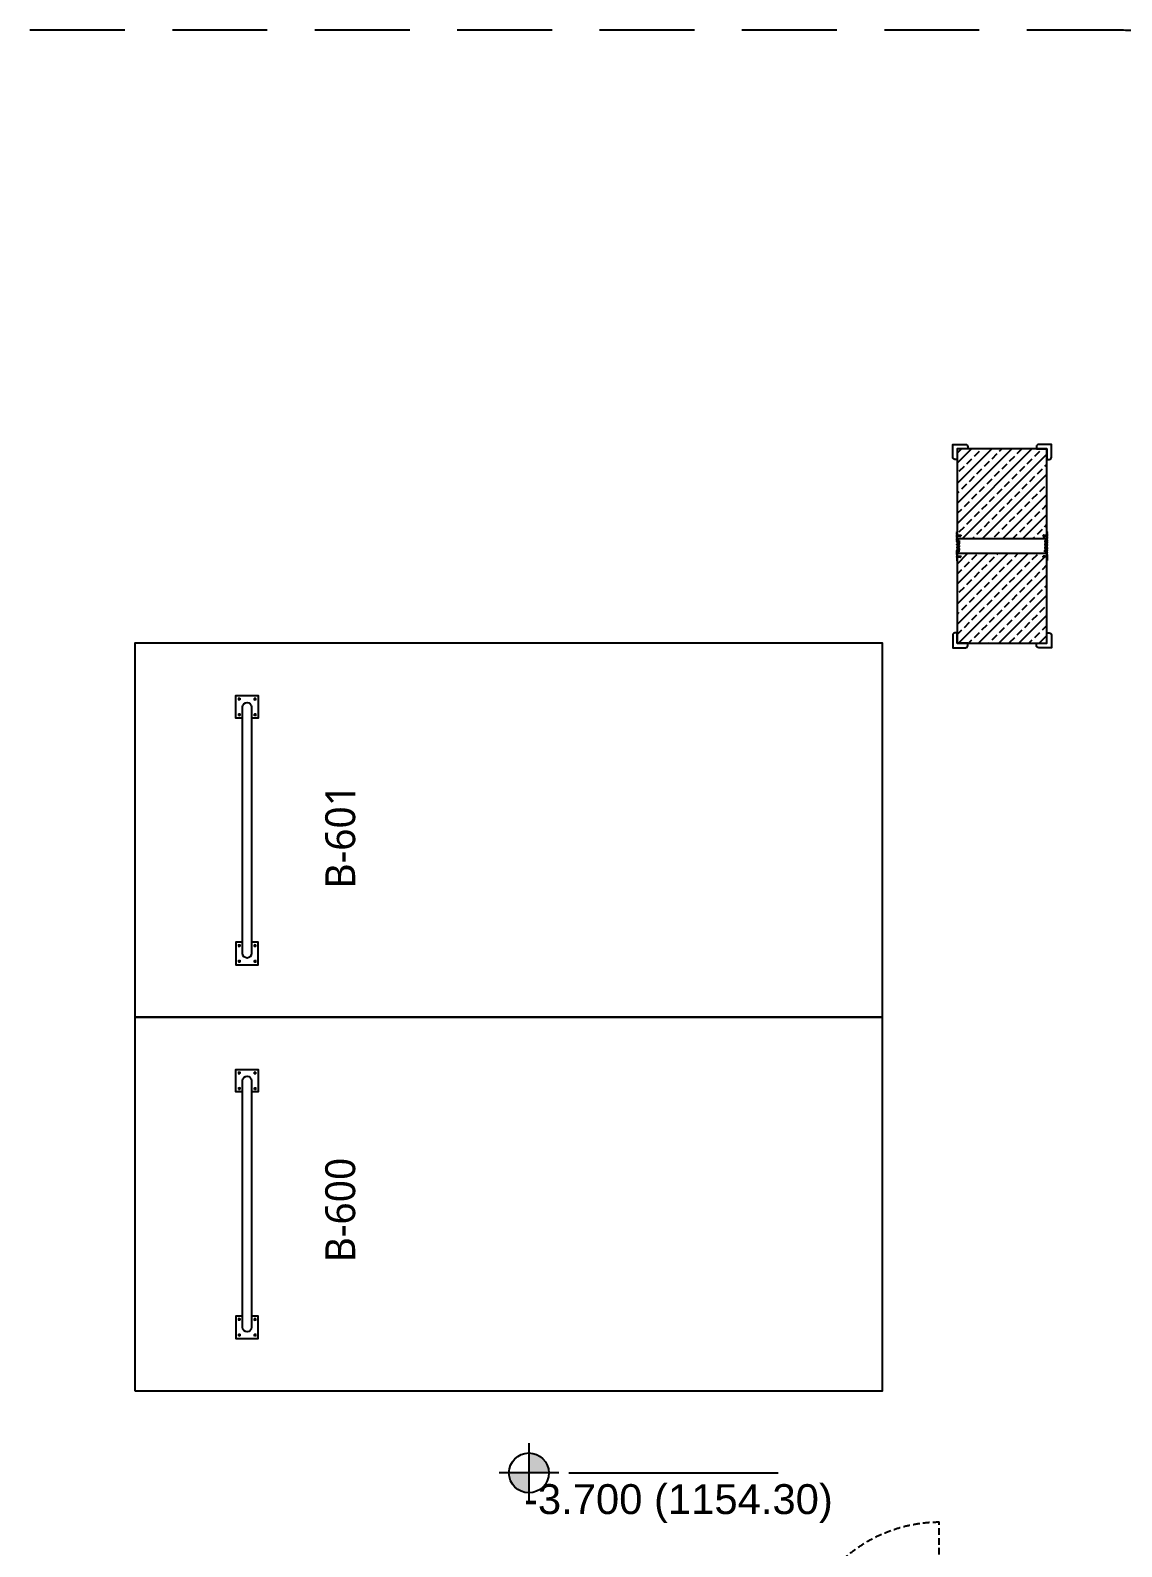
# Model space of a CAD drawing. Header units: millimetres. Extents: x -379292 to 1221486, y 92049 to 447512.
# Drawn here: x 57748 to 65048, y 161577 to 171719 of the extents above; entities that cross this region are included whole.
import ezdxf
from ezdxf.enums import TextEntityAlignment as Align

# ---------------------------------------------------------------- set-up
doc = ezdxf.new("R2010")
doc.units = ezdxf.units.MM
doc.linetypes.add('HIDDEN', pattern=[9.525, 6.35, -3.175])
for name, color, linetype in [('010-05', 1, 'Continuous'), ('05_DILATATION', 131, 'Continuous'), ('05_DOOR', 2, 'Continuous'), ('05_EQUIPMENT', 1, 'Continuous'), ('05_HATCH 1', 101, 'Continuous'), ('05_HATCH CONCRETE', 141, 'Continuous'), ('05_PLAN LEVEL', 2, 'Continuous'), ('05_STEEL HIDDEN', 61, 'HIDDEN'), ('05_SYMBOL', 2, 'Continuous'), ('05_WALL', 3, 'Continuous'), ('202-A-Y-MahalAd', 141, 'Continuous')]:
    doc.layers.add(name, color=color, linetype=linetype)
doc.styles.get("Standard").update_dxf_attribs({"font": 'segoeuil.ttf'})
doc.styles.add('YAZI-3', font='arial.ttf', dxfattribs={"height": 3})
pattern_1 = [(270, (-695728.2336, -3493868.9414), (1.3748153225, -2.38125), [1.5875, -3.175]), (30, (-695728.2336, -3493868.9414), (1.3748153315, 2.3812499948), [1.5875, -3.175]), (330, (-695728.2336, -3493868.9414), (2.749630654, -5.2e-09), [-3.175, 1.5875])]
pattern_2 = [(225, (905000, -3e-07), (67.351921, -67.351921), []), (225, (904932.65, -3e-07), (67.351921, -67.351921), [47.625, -23.8125])]

# ---------------------------------------------------------------- blocks, each defined once
blk = doc.blocks.new('202_Vida')
at = {"color": 0, "linetype": 'ByBlock', "ltscale": 0.2}
for points in [[(1, 0), (-1, 0)], [(0, 1), (0, -1)]]:
    blk.add_lwpolyline(points, dxfattribs=at)
at = {"color": 0, "linetype": 'ByBlock'}
for radius in [0.42, 0.23, 0.155]:
    blk.add_circle((0, 0), radius, dxfattribs=at)
blk = doc.blocks.new('202_Stoper')
at = {"color": 0, "linetype": 'ByBlock'}
for points in [[(-750, -30), (-750, -75), (-900, -75), (-900, 75), (-750, 75), (-750, 30)], [(750, -30), (750, -75), (900, -75), (900, 75), (750, 75), (750, 30)]]:
    blk.add_lwpolyline(points, dxfattribs=at)
blk.add_lwpolyline([(825, -30, 1), (825, 30), (-825, 30, 1), (-825, -30)], format="xyb", close=True, dxfattribs=at)
at = {"color": 0, "linetype": 'ByBlock', "yscale": 10, "zscale": 10, "rotation": 180}
for p, xscale in [((-877, 53), -10), ((-772, 53), 10), ((772, 53), -10), ((877, 53), 10)]:
    blk.add_blockref('202_Vida', p, dxfattribs=dict(at, xscale=xscale))
at = {"color": 0, "linetype": 'ByBlock', "yscale": 10, "zscale": 10}
for p, xscale in [((-877, -52), 10), ((-772, -52), -10), ((772, -52), 10), ((877, -52), -10)]:
    blk.add_blockref('202_Vida', p, dxfattribs=dict(at, xscale=xscale))
blk = doc.blocks.new('202_Mahalblok')
at = {"color": 0, "linetype": 'ByBlock', "flags": 128}
blk.add_lwpolyline([(0, 0), (0, 5000), (2500, 5000), (2500, 0)], close=True, dxfattribs=at)
at = {"color": 252}
blk.add_blockref('202_Stoper', (1250, 750), dxfattribs=at)
at = {"color": 0, "linetype": 'ByBlock', "ltscale": 25}
blk.add_attdef('MAHALNO', text='', height=200, dxfattribs=at).set_placement((1209, 1390), align=Align.BOTTOM_CENTER)
blk = doc.blocks.new('PLAN KOT IKILI')
at = {"layer": '05_PLAN LEVEL'}
h = blk.add_hatch(color=2, dxfattribs=at)
h.paths.add_polyline_path([(0, 2), (0, 0), (2, 0, 0.414214)])
h.paths.add_polyline_path([(0, 0), (-2, 0, 0.414214), (0, -2)])
at = {"layer": '05_PLAN LEVEL', "color": 2}
for p, q in [((0, 3), (0, -3)), ((3, 0), (-3, 0)), ((4, 0), (25, 0))]:
    blk.add_line(p, q, dxfattribs=at)
blk.add_circle((0, 0), 2, dxfattribs=at)
at = {"layer": '05_PLAN LEVEL', "style": 'YAZI-3'}
for tag, p in [('BITMISKOT', (15, 3)), ('KABAKOT', (15, -3))]:
    blk.add_attdef(tag, text='', height=3, dxfattribs=at).set_placement(p, align=Align.MIDDLE)
blk = doc.blocks.new('DİLATASYON PROFİL')
at = {"color": 8}
for p, q in [((-48, 0), (-46, 2)), ((-48, 0), (-20, 0)), ((-46, 2), (-46, 2)), ((-23, 2), (-20, 2)), ((-23, 2), (-22, 0)), ((-19, 2), (-20, 1)), ((-20, 2), (-20, 1)), ((-20, 0), (12, 0)), ((-20, 0), (-20, 0)), ((-20, 0), (-20, 0)), ((-17, 2), (-19, 2)), ((-17, 2), (-18, 0)), ((12, -13), (12, 0)), ((12, -13), (12, 0)), ((20, 2), (21, 0)), ((22, 2), (21, 2)), ((21, 1), (21, 0)), ((21, -1), (21, 0)), ((23, 1), (23, 1)), ((24, -6), (23, 1)), ((24, 1), (24, 1)), ((24, 1), (24, 1)), ((25, 1), (25, 1)), ((25, 1), (25, 1)), ((26, 1), (26, 1)), ((26, 1), (26, 1)), ((27, 1), (27, 1)), ((27, 1), (27, 1)), ((28, 1), (28, 1)), ((28, 1), (28, 1)), ((29, 1), (29, 1)), ((29, 1), (29, 1)), ((30, 1), (30, 1)), ((30, 1), (30, 1)), ((31, 1), (31, 1)), ((31, 1), (31, 1)), ((32, 1), (32, 1)), ((32, 1), (32, 1)), ((33, 1), (33, 1)), ((33, 1), (33, 1)), ((34, 1), (34, 1)), ((34, 1), (34, 1)), ((35, 1), (35, 1)), ((35, 1), (35, 1)), ((36, 2), (36, 2)), ((36, 2), (36, 1)), ((38, 2), (36, 1)), ((36, 1), (36, 2)), ((36, 1), (36, 2)), ((38, 2), (38, 2)), ((38, 2), (38, 2)), ((38, 2), (38, 2)), ((39, 2), (38, 2)), ((39, 2), (38, 2)), ((40, 2), (39, 2)), ((39, 2), (39, 2)), ((40, 2), (41, 2)), ((41, 2), (42, 1)), ((41, 2), (41, 2)), ((43, 2), (42, 1)), ((43, 2), (43, 2)), ((43, 1), (43, 2)), ((43, 1), (43, 2)), ((44, 1), (44, 1)), ((45, 1), (45, 1)), ((45, 1), (45, 1)), ((46, 1), (46, 1)), ((46, 1), (46, 1)), ((47, 1), (47, 1)), ((47, 1), (47, 1)), ((48, 1), (48, 1)), ((48, 1), (48, 1)), ((49, 1), (49, 1)), ((49, 1), (49, 1)), ((50, 1), (50, 1)), ((50, 1), (50, 1)), ((51, 1), (51, 1)), ((51, 1), (51, 1)), ((52, 1), (52, 1)), ((52, 1), (52, 1)), ((53, 1), (53, 1)), ((53, 1), (53, 1)), ((54, 1), (54, 1)), ((54, 1), (54, 1)), ((55, 1), (55, 1)), ((55, 1), (55, 1)), ((56, 1), (56, 1)), ((57, 2), (57, 2)), ((57, 2), (58, 1)), ((57, 1), (57, 2)), ((57, 1), (57, 2)), ((59, 2), (58, 1)), ((59, 2), (59, 2)), ((59, 2), (59, 2)), ((59, 2), (59, 2)), ((60, 2), (59, 2)), ((60, 2), (59, 2)), ((60, 2), (61, 2)), ((61, 2), (62, 2)), ((61, 2), (61, 2)), ((63, 2), (62, 2)), ((63, 2), (64, 1)), ((64, 2), (64, 2)), ((64, 2), (64, 1)), ((64, 1), (64, 2)), ((64, 1), (64, 2)), ((65, 1), (65, 1)), ((66, 1), (66, 1)), ((66, 1), (66, 1)), ((67, 1), (67, 1)), ((67, 1), (67, 1)), ((68, 1), (68, 1)), ((68, 1), (68, 1)), ((69, 1), (69, 1)), ((69, 1), (69, 1)), ((70, 1), (70, 1)), ((70, 1), (70, 1)), ((71, 1), (71, 1)), ((71, 1), (71, 1)), ((72, 1), (72, 1)), ((72, 1), (72, 1)), ((73, 1), (73, 1)), ((73, 1), (73, 1)), ((74, 1), (74, 1)), ((74, 1), (74, 1)), ((75, 1), (75, 1)), ((75, 1), (75, 1)), ((76, -6), (77, 1)), ((76, 1), (76, 1)), ((76, 1), (76, 1)), ((77, 1), (77, 1)), ((77, 1), (77, 1)), ((78, 2), (79, 2)), ((80, 2), (79, 0)), ((79, 1), (79, 0)), ((79, -1), (79, 1)), ((88, -13), (88, 0)), ((120, 0), (88, 0)), ((88, -13), (88, 0)), ((148, 0), (88, 0)), ((117, 2), (119, 2)), ((117, 2), (118, 0)), ((119, 2), (120, 1)), ((123, 2), (120, 2)), ((120, 2), (120, 1)), ((120, 0), (120, 0)), ((120, 0), (120, 0)), ((140, 0), (120, 0)), ((123, 2), (122, 0)), ((146, 2), (146, 2)), ((148, 0), (146, 2)), ((-22, -20), (-23, -21)), ((-22, -20), (-23, -21)), ((-23, -21), (-22, -22)), ((-23, -21), (-22, -22)), ((-23, -22), (-23, -23)), ((-22, -22), (-23, -22)), ((-23, -22), (-23, -23)), ((-22, -22), (-23, -22)), ((-23, -23), (-22, -23)), ((-22, -23), (-23, -23)), ((-23, -23), (-23, -24)), ((-23, -23), (-22, -23)), ((-22, -23), (-23, -23)), ((-23, -23), (-23, -24)), ((-23, -24), (-22, -25)), ((-23, -24), (-22, -25)), ((-22, 0), (-18, 0)), ((-22, -3), (-22, 0)), ((-22, 0), (-18, 0)), ((-22, -3), (-22, 0)), ((-22, -3), (-18, -3)), ((-22, -3), (-18, -3)), ((-21, -6), (-22, -6)), ((-22, -6), (-22, -7)), ((-21, -6), (-22, -6)), ((-22, -6), (-22, -7)), ((-22, -7), (-21, -7)), ((-21, -7), (-22, -7)), ((-22, -7), (-22, -9)), ((-22, -7), (-21, -7)), ((-21, -7), (-22, -7)), ((-22, -7), (-22, -9)), ((-22, -9), (-21, -9)), ((-21, -9), (-22, -9)), ((-22, -9), (-22, -10)), ((-22, -9), (-21, -9)), ((-21, -9), (-22, -9)), ((-22, -9), (-22, -10)), ((-22, -10), (-21, -11)), ((-22, -10), (-21, -11)), ((-21, -11), (-22, -11)), ((-22, -11), (-22, -12)), ((-21, -11), (-22, -11)), ((-22, -11), (-22, -12)), ((-22, -12), (-21, -13)), ((-22, -12), (-21, -13)), ((-21, -13), (-22, -13)), ((-22, -13), (-22, -14)), ((-21, -13), (-22, -13)), ((-22, -13), (-22, -14)), ((-21, -14), (-22, -14)), ((-22, -14), (-21, -14)), ((-21, -14), (-22, -14)), ((-22, -14), (-22, -16)), ((-21, -14), (-22, -14)), ((-22, -14), (-21, -14)), ((-21, -14), (-22, -14)), ((-22, -14), (-22, -16)), ((-22, -16), (-21, -16)), ((-21, -16), (-22, -16)), ((-22, -16), (-22, -17)), ((-22, -16), (-21, -16)), ((-21, -16), (-22, -16)), ((-22, -16), (-22, -17)), ((-22, -17), (-21, -18)), ((-22, -17), (-21, -18)), ((-21, -18), (-22, -18)), ((-22, -18), (-22, -19)), ((-21, -18), (-22, -18)), ((-22, -18), (-22, -19)), ((-22, -19), (-22, -20)), ((-22, -19), (-22, -20)), ((-22, -20), (-22, -20)), ((-22, -20), (-22, -20)), ((-22, -25), (-21, -25)), ((-22, -25), (-21, -25)), ((-21, -3), (-21, -3)), ((-21, -3), (-21, -6)), ((-21, -6), (-21, -3)), ((-21, -25), (-20, -3)), ((-21, -3), (-21, -3)), ((-21, -3), (-21, -6)), ((-21, -6), (-21, -3)), ((-21, -25), (-20, -3)), ((-21, -7), (-21, -7)), ((-21, -7), (-21, -7)), ((-19, -12), (-21, -14)), ((-19, -12), (-21, -14)), ((-19, -13), (-21, -14)), ((-19, -13), (-21, -14)), ((-19, -16), (-21, -18)), ((-19, -16), (-21, -17)), ((-19, -16), (-21, -18)), ((-19, -16), (-21, -17)), ((-19, -19), (-21, -21)), ((-19, -19), (-21, -21)), ((-19, -20), (-21, -21)), ((-19, -20), (-21, -21)), ((-19, -23), (-21, -25)), ((-19, -23), (-21, -25)), ((-19, -23), (-21, -25)), ((-19, -23), (-21, -25)), ((-21, -25), (-21, -25)), ((-20, -27), (-21, -25)), ((-21, -25), (-21, -25)), ((-20, -27), (-21, -25)), ((-19, -25), (-20, -3)), ((-19, -25), (-20, -3)), ((-20, -5), (-20, -6)), ((-20, -5), (-20, -6)), ((-20, -6), (-20, -6)), ((-20, -6), (-20, -6)), ((-19, -9), (-20, -10)), ((-19, -9), (-20, -10)), ((-19, -9), (-20, -10)), ((-19, -9), (-20, -10)), ((-20, -27), (-18, -25)), ((-20, -27), (-18, -25)), ((-18, -3), (-19, -3)), ((-19, -3), (-19, -6)), ((-18, -3), (-19, -3)), ((-19, -3), (-19, -6)), ((-19, -6), (-18, -6)), ((-19, -6), (-18, -6)), ((-19, -7), (-18, -7)), ((-18, -7), (-19, -7)), ((-19, -7), (-18, -7)), ((-18, -7), (-19, -7)), ((-19, -9), (-18, -9)), ((-18, -9), (-19, -9)), ((-19, -9), (-18, -9)), ((-18, -9), (-19, -9)), ((-18, -10), (-19, -11)), ((-18, -10), (-19, -11)), ((-19, -11), (-18, -11)), ((-19, -11), (-18, -11)), ((-18, -12), (-19, -13)), ((-18, -12), (-19, -13)), ((-19, -13), (-18, -13)), ((-19, -13), (-18, -13)), ((-19, -25), (-18, -25)), ((-19, -25), (-18, -25)), ((-18, -3), (-18, 0)), ((-18, -3), (-18, 0)), ((-18, -5), (-18, -3)), ((-18, -5), (-18, -3)), ((-18, -6), (-18, -5)), ((-18, -5), (-18, -5)), ((-18, -6), (-18, -5)), ((-18, -5), (-18, -5)), ((-18, -6), (-18, -7)), ((-18, -6), (-18, -7)), ((-18, -7), (-18, -9)), ((-18, -7), (-18, -9)), ((-18, -9), (-18, -10)), ((-18, -9), (-18, -9)), ((-18, -9), (-18, -10)), ((-18, -9), (-18, -9)), ((-18, -11), (-18, -11)), ((-18, -11), (-18, -12)), ((-18, -11), (-18, -11)), ((-18, -11), (-18, -12)), ((-18, -13), (-18, -14)), ((-18, -13), (-18, -14)), ((-18, -14), (-18, -16)), ((-18, -14), (-18, -14)), ((-18, -14), (-18, -14)), ((-18, -14), (-18, -16)), ((-18, -14), (-18, -14)), ((-18, -14), (-18, -14)), ((-18, -16), (-17, -16)), ((-18, -16), (-18, -16)), ((-18, -16), (-17, -16)), ((-18, -16), (-18, -16)), ((-17, -17), (-18, -18)), ((-17, -17), (-18, -18)), ((-18, -18), (-17, -18)), ((-18, -18), (-17, -18)), ((-17, -19), (-18, -20)), ((-17, -19), (-18, -20)), ((-18, -20), (-17, -20)), ((-18, -20), (-17, -20)), ((-17, -21), (-18, -22)), ((-17, -21), (-18, -22)), ((-18, -22), (-17, -22)), ((-18, -22), (-17, -22)), ((-18, -23), (-17, -23)), ((-17, -23), (-18, -23)), ((-18, -23), (-17, -23)), ((-17, -23), (-18, -23)), ((-17, -24), (-18, -25)), ((-17, -24), (-18, -25)), ((-18, -25), (-18, -25)), ((-18, -25), (-18, -25)), ((-17, -16), (-17, -17)), ((-17, -16), (-17, -17)), ((-17, -18), (-17, -19)), ((-17, -18), (-17, -19)), ((-17, -20), (-17, -21)), ((-17, -20), (-17, -21)), ((-17, -22), (-17, -23)), ((-17, -22), (-17, -23)), ((-17, -23), (-17, -24)), ((-17, -23), (-17, -24)), ((12, -13), (21, -13)), ((19, -2), (19, -1)), ((19, -8), (19, -8)), ((20, -3), (21, -3)), ((21, -1), (21, -3)), ((22, -12), (21, -7)), ((21, -13), (21, -9)), ((22, -12), (24, -7)), ((24, -5), (24, 0)), ((25, -6), (24, -6)), ((26, -6), (24, -6)), ((24, -7), (25, -7)), ((26, -7), (24, -7)), ((24, -12), (24, -8)), ((25, -8), (24, -8)), ((34, -12), (24, -12)), ((25, -5), (25, -4)), ((28, -4), (25, -4)), ((25, -10), (25, -8)), ((28, -10), (25, -10)), ((26, -4), (27, -4)), ((26, -6), (26, -5)), ((26, -9), (26, -7)), ((27, -9), (26, -9)), ((27, -9), (27, -4)), ((28, -10), (28, -4)), ((30, -10), (30, -4)), ((32, -4), (30, -4)), ((32, -10), (30, -10)), ((31, -4), (31, -8)), ((32, -4), (31, -4)), ((31, -8), (31, -10)), ((31, -10), (32, -10)), ((31, -10), (32, -10)), ((32, -4), (32, -5)), ((32, -4), (32, -6)), ((32, -6), (34, -6)), ((32, -8), (32, -10)), ((34, -8), (32, -8)), ((32, -10), (32, -8)), ((32, -10), (32, -8)), ((34, -6), (33, -6)), ((33, -8), (34, -8)), ((34, 0), (34, -5)), ((34, -6), (34, -2)), ((34, -8), (34, -12)), ((36, -7), (36, -5)), ((43, -7), (43, -5)), ((45, -6), (45, 0)), ((45, -6), (45, -2)), ((46, -6), (45, -6)), ((46, -6), (45, -6)), ((45, -8), (46, -8)), ((46, -8), (45, -8)), ((45, -12), (45, -9)), ((55, -12), (45, -12)), ((46, -6), (46, -4)), ((46, -4), (48, -4)), ((49, -4), (46, -4)), ((46, -6), (46, -4)), ((46, -10), (46, -8)), ((46, -10), (46, -8)), ((46, -10), (46, -9)), ((48, -10), (46, -10)), ((49, -10), (46, -10)), ((48, -4), (48, -8)), ((48, -8), (48, -10)), ((49, -10), (49, -4)), ((53, -4), (51, -4)), ((51, -10), (51, -4)), ((53, -10), (51, -10)), ((52, -4), (52, -8)), ((54, -4), (52, -4)), ((52, -8), (52, -10)), ((52, -10), (54, -10)), ((53, -4), (53, -6)), ((54, -4), (54, -5)), ((55, -6), (54, -6)), ((55, -6), (54, -6)), ((54, -8), (55, -8)), ((55, -8), (54, -8)), ((54, -10), (54, -8)), ((53, -9), (53, -10)), ((55, 0), (55, -6)), ((55, -6), (55, -2)), ((55, -9), (55, -12)), ((57, -7), (57, -5)), ((64, -7), (64, -5)), ((66, -6), (66, 0)), ((66, -6), (66, -2)), ((68, -6), (66, -6)), ((67, -6), (66, -6)), ((66, -8), (68, -8)), ((67, -8), (66, -8)), ((66, -12), (66, -9)), ((76, -12), (66, -12)), ((68, -6), (68, -4)), ((68, -4), (69, -4)), ((70, -4), (68, -4)), ((68, -6), (68, -4)), ((68, -10), (68, -8)), ((68, -10), (68, -8)), ((68, -10), (68, -9)), ((69, -10), (68, -10)), ((70, -10), (68, -10)), ((69, -4), (69, -8)), ((69, -8), (69, -10)), ((70, -10), (70, -4)), ((75, -4), (72, -4)), ((72, -10), (72, -4)), ((75, -10), (72, -10)), ((73, -10), (73, -5)), ((74, -5), (73, -5)), ((73, -10), (74, -10)), ((74, -7), (74, -5)), ((74, -7), (76, -7)), ((74, -9), (74, -8)), ((74, -8), (76, -8)), ((75, -4), (75, -6)), ((76, -6), (75, -6)), ((75, -8), (76, -8)), ((75, -9), (75, -10)), ((76, 0), (76, -6)), ((78, -12), (76, -8)), ((76, -9), (76, -12)), ((78, -12), (79, -8)), ((79, -2), (79, -3)), ((80, -3), (79, -3)), ((79, -13), (79, -9)), ((88, -13), (79, -13)), ((81, -2), (81, -1)), ((81, -8), (81, -9)), ((118, -16), (117, -16)), ((117, -16), (117, -17)), ((118, -16), (117, -16)), ((117, -16), (117, -17)), ((117, -17), (118, -18)), ((117, -17), (118, -18)), ((118, -18), (117, -18)), ((117, -18), (117, -19)), ((118, -18), (117, -18)), ((117, -18), (117, -19)), ((117, -19), (118, -20)), ((117, -19), (118, -20)), ((118, -20), (117, -20)), ((117, -20), (117, -21)), ((118, -20), (117, -20)), ((117, -20), (117, -21)), ((117, -21), (118, -22)), ((117, -21), (118, -22)), ((117, -22), (117, -23)), ((118, -22), (117, -22)), ((117, -22), (117, -23)), ((118, -22), (117, -22)), ((117, -23), (118, -23)), ((118, -23), (117, -23)), ((117, -23), (117, -24)), ((117, -23), (118, -23)), ((118, -23), (117, -23)), ((117, -23), (117, -24)), ((117, -24), (118, -25)), ((117, -24), (118, -25)), ((118, 0), (122, 0)), ((118, -3), (118, 0)), ((118, 0), (122, 0)), ((118, -3), (118, 0)), ((118, -3), (119, -3)), ((118, -3), (122, -3)), ((118, -6), (118, -3)), ((118, -3), (119, -3)), ((118, -3), (122, -3)), ((118, -6), (118, -3)), ((119, -6), (118, -6)), ((118, -6), (118, -7)), ((119, -6), (118, -6)), ((118, -6), (118, -7)), ((118, -7), (119, -7)), ((118, -7), (118, -7)), ((119, -7), (118, -7)), ((118, -7), (118, -9)), ((118, -7), (119, -7)), ((118, -7), (118, -7)), ((119, -7), (118, -7)), ((118, -7), (118, -9)), ((118, -9), (119, -9)), ((119, -9), (118, -9)), ((118, -9), (118, -10)), ((118, -9), (119, -9)), ((119, -9), (118, -9)), ((118, -9), (118, -10)), ((118, -10), (119, -11)), ((118, -10), (119, -11)), ((119, -11), (118, -11)), ((118, -11), (118, -12)), ((119, -11), (118, -11)), ((118, -11), (118, -12)), ((118, -12), (119, -13)), ((118, -12), (119, -13)), ((119, -13), (118, -13)), ((118, -13), (118, -14)), ((119, -13), (118, -13)), ((118, -13), (118, -14)), ((118, -14), (118, -14)), ((118, -14), (118, -14)), ((118, -14), (118, -16)), ((118, -14), (118, -14)), ((118, -14), (118, -14)), ((118, -14), (118, -14)), ((118, -14), (118, -16)), ((118, -14), (118, -14)), ((118, -16), (118, -16)), ((118, -16), (118, -16)), ((121, -23), (118, -25)), ((121, -23), (118, -25)), ((118, -25), (119, -25)), ((118, -25), (118, -25)), ((120, -27), (118, -25)), ((118, -25), (119, -25)), ((118, -25), (118, -25)), ((120, -27), (118, -25)), ((119, -3), (119, -6)), ((119, -25), (120, -3)), ((119, -3), (119, -6)), ((119, -25), (120, -3)), ((120, -6), (119, -6)), ((120, -6), (119, -6)), ((120, -9), (119, -10)), ((120, -9), (119, -10)), ((120, -9), (119, -10)), ((120, -9), (119, -10)), ((121, -12), (119, -14)), ((121, -12), (119, -14)), ((121, -13), (119, -14)), ((121, -13), (119, -14)), ((121, -16), (119, -18)), ((121, -16), (119, -17)), ((121, -16), (119, -18)), ((121, -16), (119, -17)), ((121, -19), (119, -21)), ((121, -19), (119, -21)), ((121, -20), (119, -21)), ((121, -20), (119, -21)), ((121, -23), (119, -25)), ((121, -23), (119, -25)), ((121, -25), (120, -3)), ((121, -25), (120, -3)), ((120, -5), (120, -6)), ((120, -5), (120, -6)), ((120, -27), (121, -25)), ((120, -27), (121, -25)), ((121, -3), (121, -3)), ((121, -3), (121, -6)), ((121, -5), (121, -3)), ((121, -3), (121, -3)), ((121, -3), (121, -6)), ((121, -5), (121, -3)), ((121, -6), (121, -5)), ((121, -5), (121, -5)), ((121, -6), (121, -5)), ((121, -5), (121, -5)), ((121, -6), (122, -6)), ((121, -6), (122, -6)), ((121, -8), (122, -7)), ((122, -7), (121, -8)), ((121, -8), (122, -7)), ((122, -7), (121, -8)), ((121, -9), (122, -9)), ((121, -9), (121, -9)), ((122, -9), (121, -9)), ((121, -9), (122, -9)), ((121, -9), (121, -9)), ((122, -9), (121, -9)), ((122, -10), (121, -11)), ((122, -10), (121, -11)), ((121, -11), (122, -11)), ((121, -11), (121, -11)), ((121, -11), (122, -11)), ((121, -11), (121, -11)), ((122, -12), (121, -13)), ((122, -12), (121, -13)), ((121, -13), (122, -13)), ((121, -13), (122, -13)), ((121, -14), (122, -14)), ((122, -14), (121, -14)), ((121, -14), (122, -14)), ((122, -14), (121, -14)), ((121, -16), (122, -16)), ((122, -16), (121, -16)), ((121, -16), (122, -16)), ((122, -16), (121, -16)), ((122, -17), (121, -18)), ((122, -17), (121, -18)), ((121, -18), (122, -18)), ((121, -18), (122, -18)), ((121, -25), (121, -25)), ((121, -25), (122, -25)), ((121, -25), (121, -25)), ((121, -25), (122, -25)), ((122, -3), (122, 0)), ((122, -3), (122, 0)), ((122, -6), (122, -7)), ((122, -6), (122, -7)), ((122, -7), (122, -9)), ((122, -7), (122, -9)), ((122, -9), (122, -10)), ((122, -9), (122, -10)), ((122, -11), (122, -12)), ((122, -11), (122, -12)), ((122, -13), (122, -14)), ((122, -13), (122, -14)), ((122, -14), (122, -16)), ((122, -14), (122, -16)), ((122, -16), (122, -17)), ((122, -16), (122, -17)), ((122, -18), (122, -19)), ((122, -18), (122, -19)), ((122, -19), (122, -20)), ((122, -19), (122, -20)), ((122, -20), (122, -20)), ((122, -20), (123, -21)), ((122, -20), (122, -20)), ((122, -20), (123, -21)), ((123, -21), (122, -22)), ((123, -21), (122, -22)), ((122, -22), (123, -22)), ((122, -22), (123, -22)), ((122, -23), (123, -23)), ((123, -23), (122, -23)), ((122, -23), (123, -23)), ((123, -23), (122, -23)), ((123, -24), (122, -25)), ((123, -24), (122, -25)), ((123, -22), (123, -23)), ((123, -22), (123, -23)), ((123, -23), (123, -24)), ((123, -23), (123, -24))]:
    blk.add_line(p, q, dxfattribs=at)
for centre, radius, start, end in [((-45, 1), 1.3, 64.6683, 126.1289), ((-44, 3), 1.3, 244.6683, 295.3317), ((-43, 1), 1.3, 64.6683, 115.3317), ((-42, 3), 1.3, 244.6683, 295.3317), ((-40, 1), 1.3, 64.6683, 115.3317), ((-39, 3), 1.3, 244.6683, 295.3317), ((-38, 1), 1.3, 64.6683, 115.3317), ((-37, 3), 1.3, 244.6683, 295.3317), ((-36, 1), 1.3, 64.6683, 115.3317), ((-35, 3), 1.3, 244.6683, 295.3317), ((-34, 1), 1.3, 64.6683, 115.3317), ((-33, 3), 1.3, 244.6683, 295.3317), ((-32, 1), 1.3, 64.6683, 115.3317), ((-30, 3), 1.3, 244.6683, 295.3317), ((-29, 1), 1.3, 64.6683, 115.3317), ((-28, 3), 1.3, 244.6683, 295.3317), ((-27, 1), 1.3, 64.6683, 115.3317), ((-26, 3), 1.3, 244.6683, 295.3317), ((-25, 1), 1.3, 64.6683, 115.3317), ((-24, 3), 1.3, 244.6683, 295.3317), ((-23, 1), 1.3, 64.6683, 115.3317), ((-22, 3), 1.3, 244.6683, 295.3317), ((-20, 1), 1.3, 64.6683, 115.3317), ((-19, 3), 1.3, 244.6683, 295.3317), ((-18, 1), 1.3, 64.6683, 115.3317), ((-17, 3), 1.3, 244.6683, 295.3317), ((-16, 1), 1.3, 64.6683, 115.3317), ((-15, 3), 1.3, 244.6683, 295.3317), ((-14, 1), 1.3, 64.6683, 115.3317), ((-13, 3), 1.3, 244.6683, 295.3317), ((-12, 1), 1.3, 64.6683, 115.3317), ((-10, 3), 1.3, 244.6683, 295.3317), ((-9, 1), 1.3, 64.6683, 115.3317), ((-8, 3), 1.3, 244.6683, 295.3317), ((-7, 1), 1.3, 64.6683, 115.3317), ((-6, 1), 1.3, 64.6683, 115.3317), ((-5, 3), 1.3, 244.6683, 295.3317), ((-4, 1), 1.3, 64.6683, 115.3317), ((-3, 3), 1.3, 244.6683, 295.3317), ((-2, 1), 1.3, 64.6683, 115.3317), ((-1, 3), 1.3, 244.6683, 295.3317), ((1, 1), 1.3, 64.6683, 115.3317), ((2, 3), 1.3, 244.6683, 295.3317), ((3, 1), 1.3, 64.6683, 115.3317), ((4, 3), 1.3, 244.6683, 295.3317), ((5, 1), 1.3, 64.6683, 115.3317), ((6, 3), 1.3, 244.6683, 295.3317), ((7, 1), 1.3, 64.6683, 115.3317), ((8, 3), 1.3, 244.6683, 295.3317), ((9, 1), 1.3, 64.6683, 115.3317), ((11, 3), 1.3, 244.6683, 295.3317), ((12, 1), 1.3, 64.6683, 115.3317), ((13, 3), 1.3, 244.6683, 295.3317), ((14, 1), 1.3, 64.6683, 115.3317), ((15, 3), 1.3, 244.6683, 295.3317), ((16, 1), 1.3, 64.6683, 115.3317), ((17, 3), 1.3, 244.6683, 295.3317), ((18, 1), 1.3, 63.2691, 115.3317), ((20, 3), 1.3, 244.6683, 288.3764), ((21, 2), 0.381, 90.8255, 269.3453), ((20, -1), 1.61, 330.6457, 24.0465), ((22, 1), 0.55, 357.34, 90), ((23, 1), 0.16, 40.5, 139.5), ((23, 1), 0.16, 141.0253, 263.0349), ((23, -1), 1.2, 25.7871, 83.0349), ((24, 1), 0.16, 40.5, 139.5), ((25, 1), 0.16, 40.5, 139.5), ((26, 1), 0.16, 40.5, 139.5), ((27, 1), 0.16, 40.5, 139.5), ((28, 1), 0.16, 40.5, 139.5), ((29, 1), 0.16, 40.5, 139.5), ((30, 1), 0.16, 40.5, 139.5), ((31, 1), 0.16, 40.5, 139.5), ((32, 1), 0.16, 40.5, 139.5), ((33, 1), 0.16, 40.5, 139.5), ((34, 1), 0.16, 40.5, 139.5), ((37, -2), 3, 110.9248, 180), ((35, -1), 1.2, 93.7255, 146.441), ((35, 1), 0.16, 273.7255, 40.5), ((35, 1), 0.16, 273.7255, 276.016), ((39, -8), 10, 110.7934, 110.9248), ((39, -8), 10, 69.0752, 69.2066), ((42, -2), 3, 0, 69.0752), ((44, 1), 0.16, 40.5, 139.5), ((44, -1), 1.2, 25.7871, 64.9325), ((45, 1), 0.16, 40.5, 139.5), ((46, 1), 0.16, 40.5, 139.5), ((47, 1), 0.16, 40.5, 139.5), ((48, 1), 0.16, 40.5, 139.5), ((49, 1), 0.16, 40.5, 139.5), ((50, 1), 0.16, 40.5, 139.5), ((51, 1), 0.16, 40.5, 139.5), ((52, 1), 0.16, 40.5, 139.5), ((53, 1), 0.16, 40.5, 139.5), ((54, 1), 0.16, 40.5, 139.5), ((55, 1), 0.16, 40.5, 139.5), ((58, -2), 3, 110.9248, 180), ((56, -1), 1.2, 93.7255, 146.441), ((56, 0), 0.16, 273.7255, 40.5), ((61, -8), 10, 110.7934, 110.9248), ((61, -8), 10, 69.0752, 69.2066), ((63, -2), 3, 0, 69.0752), ((66, 1), 0.16, 40.5, 139.5), ((67, 1), 0.16, 40.5, 139.5), ((65, -1), 1.2, 25.7871, 64.9325), ((68, 1), 0.16, 40.5, 139.5), ((69, 1), 0.16, 40.5, 139.5), ((70, 1), 0.16, 40.5, 139.5), ((71, 1), 0.16, 40.5, 139.5), ((72, 1), 0.16, 40.5, 139.5), ((73, 1), 0.16, 40.5, 139.5), ((74, 1), 0.16, 40.5, 139.5), ((75, 1), 0.16, 40.5, 139.5), ((76, 1), 0.16, 40.5, 139.5), ((77, 1), 0.16, 40.5, 139.5), ((77, -1), 1.2, 93.7255, 146.441), ((78, 1), 0.55, 90, 182.66), ((77, 0), 0.16, 273.7255, 40.5), ((77, 0), 0.16, 273.7255, 276.016), ((79, 1), 0.381, 270.6547, 89.1745), ((80, 1), 1.3, 64.6683, 99.3419), ((82, 3), 1.3, 244.6683, 295.3317), ((83, 1), 1.3, 64.6683, 115.3317), ((84, 3), 1.3, 244.6683, 295.3317), ((85, 1), 1.3, 64.6683, 115.3317), ((86, 3), 1.3, 244.6683, 295.3317), ((87, 1), 1.3, 64.6683, 115.3317), ((88, 3), 1.3, 244.6683, 295.3317), ((89, 1), 1.3, 64.6683, 115.3317), ((90, 3), 1.3, 244.6683, 295.3317), ((92, 1), 1.3, 64.6683, 115.3317), ((93, 3), 1.3, 244.6683, 295.3317), ((94, 1), 1.3, 64.6683, 115.3317), ((95, 3), 1.3, 244.6683, 295.3317), ((96, 1), 1.3, 64.6683, 115.3317), ((97, 3), 1.3, 244.6683, 295.3317), ((98, 1), 1.3, 64.6683, 115.3317), ((99, 3), 1.3, 244.6683, 295.3317), ((100, 1), 1.3, 64.6683, 115.3317), ((102, 3), 1.3, 244.6683, 295.3317), ((103, 1), 1.3, 64.6683, 115.3317), ((104, 3), 1.3, 244.6683, 295.3317), ((105, 1), 1.3, 64.6683, 115.3317), ((106, 3), 1.3, 244.6683, 295.3317), ((107, 1), 1.3, 64.6683, 115.3317), ((108, 3), 1.3, 244.6683, 295.3317), ((109, 1), 1.3, 64.6683, 115.3317), ((111, 3), 1.3, 244.6683, 295.3317), ((112, 1), 1.3, 64.6683, 115.3317), ((113, 3), 1.3, 244.6683, 295.3317), ((114, 1), 1.3, 64.6683, 115.3317), ((115, 3), 1.3, 244.6683, 295.3317), ((116, 1), 1.3, 64.6683, 115.3317), ((117, 3), 1.3, 244.6683, 295.3317), ((118, 1), 1.3, 64.6683, 115.3317), ((119, 3), 1.3, 244.6683, 295.3317), ((121, 1), 1.3, 64.6683, 115.3317), ((122, 3), 1.3, 244.6683, 295.3317), ((123, 1), 1.3, 64.6683, 115.3317), ((124, 3), 1.3, 244.6683, 295.3317), ((125, 1), 1.3, 64.6683, 115.3317), ((126, 3), 1.3, 244.6683, 295.3317), ((127, 1), 1.3, 64.6683, 115.3317), ((128, 3), 1.3, 244.6683, 295.3317), ((129, 1), 1.3, 64.6683, 115.3317), ((131, 3), 1.3, 244.6683, 295.3317), ((132, 1), 1.3, 64.6683, 115.3317), ((133, 3), 1.3, 244.6683, 295.3317), ((134, 1), 1.3, 64.6683, 115.3317), ((135, 3), 1.3, 244.6683, 295.3317), ((136, 1), 1.3, 64.6683, 115.3317), ((137, 3), 1.3, 244.6683, 295.3317), ((138, 1), 1.3, 64.6683, 115.3317), ((139, 3), 1.3, 244.6683, 295.3317), ((141, 1), 1.3, 64.6683, 115.3317), ((142, 3), 1.3, 244.6683, 295.3317), ((143, 1), 1.3, 64.6683, 115.3317), ((144, 3), 1.3, 244.6683, 295.3317), ((145, 1), 1.3, 53.8711, 115.3317), ((-20, -3), 0.25, 2.8081, 91), ((-20, -3), 0.25, 89, 162.832), ((-20, -3), 0.25, 2.8081, 91), ((-20, -3), 0.25, 89, 162.832), ((18, -5), 4.15, 55.3598, 304.6402), ((18, -5), 4.29, 79.8358, 271.4513), ((18, -8), 0.825, 266.6901, 0), ((19, -1), 0.55, 0, 79.8358), ((20, -2), 0.55, 180, 270), ((20, -8), 0.954, 36.5523, 167.7728), ((21, -1), 0.6, 235.3598, 0), ((21, -9), 0.6, 0, 124.6402), ((22, -12), 0.364, 205.1184, 277.8355), ((24, -5), 0.25, 180, 270), ((24, -6), 0.55, 197.1305, 270), ((24, -8), 0.25, 90, 180), ((25, -5), 0.25, 270, 0), ((25, -8), 0.25, 0, 90), ((26, -5), 0.33, 90, 180), ((26, -9), 0.33, 180, 270), ((33, -5), 0.25, 180, 270), ((33, -8), 0.25, 90, 180), ((34, -5), 0.25, 270, 0), ((34, -8), 0.25, 0, 90), ((22, -12), 12.6, 0.0577, 16.2025), ((39, -1), 11.8, 246.209, 293.7816), ((39, -5), 3.75, 0, 180), ((39, -7), 3.75, 180, 0), ((57, -12), 12.6, 163.7975, 179.9423), ((45, -6), 0.25, 180, 270), ((45, -9), 0.25, 90, 180), ((46, -6), 0.25, 270, 0), ((46, -9), 0.25, 0, 90), ((54, -5), 0.25, 180, 270), ((54, -6), 0.25, 180, 270), ((54, -9), 0.25, 90, 180), ((55, -5), 0.25, 270, 0), ((55, -6), 0.25, 270, 0), ((55, -9), 0.25, 0, 90), ((43, -12), 12.6, 0.0577, 16.2025), ((61, -1), 11.8, 246.209, 293.7816), ((61, -5), 3.75, 0, 180), ((61, -7), 3.75, 180, 0), ((78, -12), 12.6, 163.7975, 179.9423), ((66, -6), 0.25, 180, 270), ((66, -9), 0.25, 90, 180), ((67, -6), 0.25, 270, 0), ((67, -9), 0.25, 0, 90), ((74, -5), 0.33, 0, 90), ((74, -9), 0.33, 270, 0), ((75, -6), 0.25, 180, 270), ((75, -9), 0.25, 90, 180), ((76, -6), 0.55, 270, 342.8695), ((76, -6), 0.25, 270, 0), ((76, -9), 0.25, 0, 90), ((78, -12), 0.364, 262.1645, 334.8816), ((80, -1), 1.61, 155.9535, 209.3543), ((79, -1), 0.6, 180, 304.6402), ((80, -8), 0.954, 12.2272, 143.4477), ((79, -9), 0.6, 55.3598, 180), ((82, -5), 4.15, 235.3598, 124.6402), ((80, -2), 0.55, 270, 0), ((82, -5), 4.29, 268.5487, 100.1642), ((81, -1), 0.55, 100.1642, 180), ((82, -9), 0.825, 180, 273.3099), ((120, -3), 0.25, 2.8081, 91), ((120, -3), 0.25, 89, 162.832), ((120, -3), 0.25, 2.8081, 91), ((120, -3), 0.25, 89, 162.832)]:
    blk.add_arc(centre, radius, start, end, dxfattribs=at)
blk = doc.blocks.new('bariyer')
at = {"color": 8, "ltscale": 25}
blk.add_lwpolyline([(0, -70), (15, -70, 0.414214), (30, -55), (30, 30), (-55, 30, 0.414214), (-70, 15), (-70, 0), (0, 0)], format="xyb", close=True, dxfattribs=at)
blk = doc.blocks.new('VIDA')
at = {"layer": '05_EQUIPMENT'}
h = blk.add_hatch(dxfattribs=at)
h.set_pattern_fill('LINE', color=256, scale=0.1, angle=150, style=0)
h.set_pattern_definition([(330, (-3585.31887, 6072.20274), (0.03125, 0.05412658774), [])])
h.paths.add_polyline_path([(-0.1, -0.3), (-0.1, -1.7), (0.1, -1.7), (0.1, -0.3)])
h.paths.add_polyline_path([(-0.1, -0.3), (0.1, -0.3), (0, 0)])
for p, q in [((-0.1, -0.3), (0, 0)), ((0.1, -0.3), (0, 0)), ((0, -2), (-0.2, -2)), ((0.1, -1.7), (-0.1, -1.7)), ((0.1, -2), (-0.1, -2)), ((0, -2), (0, -2)), ((0.2, -2), (0, -2)), ((0, -2), (0, -2)), ((0, -2), (0, -2))]:
    blk.add_line(p, q, dxfattribs=at)
for points in [[(-0.2, -2), (-0.1, -2), (-0.1, -0.3)], [(0.2, -2), (0.1, -2), (0.1, -0.3)]]:
    blk.add_lwpolyline(points, dxfattribs=at)
blk = doc.blocks.new('*U100')
at = {"color": 8, "ltscale": 7}
blk.add_line((905, 60), (822, 60), dxfattribs=at)
at = {"color": 8}
blk.add_wipeout([(0, 5), (0, -206), (1000, -206), (1000, 5)], dxfattribs=at)
at = {"layer": '010-05', "ltscale": 7}
h = blk.add_hatch(dxfattribs=at)
h.set_pattern_fill('ANSI37', color=8, scale=0.1, angle=540, style=0)
h.set_pattern_definition([(225, (19752.8965, 13790.6787), (0.224506403, -0.224506403), []), (315, (19752.8965, 13790.6787), (0.224506403, 0.224506403), [])])
edge = h.paths.add_edge_path(flags=16)
edge.add_line((28, -35), (28, -44))
edge.add_line((28, -44), (22, -44))
edge.add_line((22, -44), (22, -37))
edge.add_arc((26, -39), 4.69, 56.5428, 159.2569, ccw=False)
edge = h.paths.add_edge_path()
edge.add_line((29, -33), (29, -45))
edge.add_line((29, -45), (21, -45))
edge.add_line((21, -45), (21, -31))
edge.add_line((21, -31), (34, -31))
edge.add_line((34, -31), (32, -31))
edge.add_arc((32, -34), 2.82, 91.1093, 165.5986)
edge = h.paths.add_edge_path(flags=16)
edge.add_arc((32, -34), 3.82, 143.4668, 165.5986, ccw=False)
edge.add_line((29, -32), (22, -32))
edge.add_line((22, -32), (22, -35))
edge.add_arc((26, -42), 8.25, 70.1103, 120.2945, ccw=False)
edge.add_line((28, -34), (28, -33))
edge.add_line((28, -33), (29, -33))
h = blk.add_hatch(dxfattribs=at)
h.set_pattern_fill('ANSI37', color=8, scale=0.1, angle=540, style=0)
h.set_pattern_definition([(315, (-21740.32198, 13790.6787), (-0.224506403, -0.224506403), []), (225, (-21740.32198, 13790.6787), (-0.224506403, 0.224506403), [])])
edge = h.paths.add_edge_path(flags=16)
edge.add_line((972, -35), (972, -44))
edge.add_line((972, -44), (978, -44))
edge.add_line((978, -44), (978, -37))
edge.add_arc((974, -39), 4.69, 20.7431, 123.4572)
edge = h.paths.add_edge_path()
edge.add_line((971, -33), (971, -45))
edge.add_line((971, -45), (979, -45))
edge.add_line((979, -45), (979, -31))
edge.add_line((979, -31), (966, -31))
edge.add_line((966, -31), (968, -31))
edge.add_arc((968, -34), 2.82, 14.4014, 88.8907, ccw=False)
edge = h.paths.add_edge_path(flags=16)
edge.add_arc((968, -34), 3.82, 14.4014, 36.5332)
edge.add_line((971, -32), (978, -32))
edge.add_line((978, -32), (978, -35))
edge.add_arc((974, -42), 8.25, 59.7055, 109.8897)
edge.add_line((972, -34), (972, -33))
edge.add_line((972, -33), (971, -33))
at = {"layer": '05_HATCH 1'}
h = blk.add_hatch(dxfattribs=at)
h.set_pattern_fill('HONEY', color=8, scale=0.5, angle=270, style=0)
h.set_pattern_definition(pattern_1)
h.paths.add_polyline_path([(40, -3), (44, -9), (956, -9), (960, -3)])
h = blk.add_hatch(dxfattribs=at)
h.set_pattern_fill('HONEY', color=8, scale=0.5, angle=270, style=0)
h.set_pattern_definition(pattern_1)
h.paths.add_polyline_path([(40, -15), (44, -10), (956, -10), (960, -15)])
at = {"color": 8, "linetype": 'HIDDEN', "ltscale": 7}
blk.add_line((21, 21), (21, 973), dxfattribs=at)
at = {"color": 8, "ltscale": 7}
for p, q in [((22, 10), (948, 10)), ((22, 10), (978, 10)), ((22, 9), (22, 10)), ((27, 2), (27, 1)), ((27, 2), (37, 2)), ((27, 1), (37, 1)), ((37, 5), (36, 5)), ((37, 9), (963, 9)), ((963, 2), (37, 2)), ((37, 2), (44, -9)), ((37, 1), (43, -9)), ((905, 50), (822, 50)), ((942, 15), (897, 15)), ((897, 15), (897, 10)), ((915, 40), (915, 15)), ((925, 40), (925, 15)), ((942, 15), (942, 10)), ((963, 2), (956, -9)), ((963, 1), (957, -9)), ((963, 5), (964, 5)), ((973, 2), (963, 2)), ((973, 1), (963, 1)), ((973, 2), (973, 1)), ((978, 9), (978, 10)), ((978, 9), (978, 10)), ((963, -27), (22, -27)), ((22, -27), (963, -27)), ((22, -28), (22, -27)), ((963, -28), (22, -28)), ((978, -28), (22, -28)), ((43, -9), (27, -9)), ((27, -20), (37, -20)), ((27, -20), (27, -21)), ((27, -21), (37, -21)), ((33, -28), (963, -28)), ((37, -23), (36, -23)), ((37, -20), (43, -9)), ((37, -21), (44, -10)), ((963, -21), (37, -21)), ((956, -9), (44, -9)), ((956, -10), (44, -10)), ((96, -58), (96, -38)), ((909, -58), (96, -58)), ((96, -58), (96, -78)), ((96, -78), (909, -78)), ((116, -38), (116, -58)), ((889, -38), (889, -58)), ((909, -58), (909, -38)), ((909, -58), (909, -78)), ((963, -21), (956, -10)), ((963, -20), (957, -9)), ((957, -9), (973, -9)), ((973, -20), (963, -20)), ((973, -21), (963, -21)), ((963, -23), (964, -23)), ((973, -20), (973, -21)), ((978, -28), (978, -27)), ((978, -28), (978, -27))]:
    blk.add_line(p, q, dxfattribs=at)
at = {"color": 8, "ltscale": 7, "flags": 128}
for points in [[(36, -101, -1), (34, -101), (34, -85), (32, -85), (32, -101, 1), (38, -101), (38, -35, 1), (30, -35), (30, -45), (20, -45), (20, 10), (-68, 10), (-68, 0), (-58, 0), (-58, 2), (-66, 2), (-66, 8), (18, 8), (18, -47), (32, -47), (32, -35, -1), (36, -35)], [(964, -101, 1), (966, -101), (966, -85), (968, -85), (968, -101, -1), (962, -101), (962, -35, -1), (970, -35), (970, -45), (980, -45), (980, 10), (1068, 10), (1068, 0), (1058, 0), (1058, 2), (1066, 2), (1066, 8), (982, 8), (982, -47), (968, -47), (968, -35, 1), (964, -35)]]:
    blk.add_lwpolyline(points, format="xyb", close=True, dxfattribs=at)
at = {"color": 8, "ltscale": 7}
for points in [[(37, 5), (37, 9), (22, 9), (22, -27), (37, -27), (37, -23)], [(36, 5), (36, 8), (23, 8), (23, -26), (36, -26), (36, -23)], [(963, 5), (963, 9), (978, 9), (978, -27), (963, -27), (963, -23)], [(964, 5), (964, 8), (977, 8), (977, -26), (964, -26), (964, -23)], [(86, -28), (86, -38), (128, -38), (128, -28)], [(919, -28), (919, -38), (877, -38), (877, -28)]]:
    blk.add_lwpolyline(points, dxfattribs=at)
for points in [[(32, -55), (32, -210), (-68, -210), (-68, -200), (-58, -200), (-58, -202), (-66, -202), (-66, -208), (30, -208), (30, -55)], [(29, -57), (20, -57), (20, -83), (30, -93), (30, -106), (28, -106), (28, -94), (18, -84), (18, -55), (29, -55)], [(40, -3), (44, -9), (956, -9), (960, -3)], [(40, -15), (44, -10), (956, -10), (960, -15)], [(968, -55), (968, -210), (1068, -210), (1068, -200), (1058, -200), (1058, -202), (1066, -202), (1066, -208), (970, -208), (970, -55)], [(971, -57), (980, -57), (980, -83), (970, -93), (970, -106), (972, -106), (972, -94), (982, -84), (982, -55), (971, -55)]]:
    blk.add_lwpolyline(points, close=True, dxfattribs=at)
for radius in [10.1, 6.72]:
    blk.add_circle((21, 21), radius, dxfattribs=at)
at = {"color": 8, "linetype": 'HIDDEN', "ltscale": 7}
blk.add_arc((18, 13), 960, 359.7875, 89.8098, dxfattribs=at)
at = {"color": 8, "ltscale": 7}
for centre, radius, start, end in [((822, 55), 5, 90, 270), ((905, 40), 20, 0, 90), ((905, 40), 10, 0, 90)]:
    blk.add_arc(centre, radius, start, end, dxfattribs=at)
at = {"layer": '010-05', "color": 8, "ltscale": 7}
for points in [[(29, -33, -0.336971), (32, -31), (34, -31), (29, -31), (21, -31), (21, -45), (29, -45)], [(28, -34, 0.222538), (22, -35), (22, -32), (29, -32, 0.09687), (29, -33), (28, -33)], [(28, -44), (22, -44), (22, -37, -0.473637), (28, -35)], [(971, -33, 0.336971), (968, -31), (966, -31), (971, -31), (979, -31), (979, -45), (971, -45)], [(972, -34, -0.222538), (978, -35), (978, -32), (971, -32, -0.09687), (971, -33), (972, -33)], [(972, -44), (978, -44), (978, -37, 0.473637), (972, -35)]]:
    blk.add_lwpolyline(points, format="xyb", close=True, dxfattribs=at)
at = {"layer": '05_STEEL HIDDEN', "color": 8, "ltscale": 7}
for points in [[(17, -48), (17, -23), (11, -23), (11, -49), (23, -77), (23, -99), (29, -99), (29, -76)], [(983, -48), (983, -23), (989, -23), (989, -49), (977, -77), (977, -99), (971, -99), (971, -76)]]:
    blk.add_lwpolyline(points, close=True, dxfattribs=at)
at = {"layer": '05_STEEL HIDDEN', "color": 8, "ltscale": 7, "flags": 128}
for points in [[(17, -23), (18, -23), (18, -48), (30, -76), (30, -99), (29, -99)], [(983, -23), (982, -23), (982, -48), (970, -76), (970, -99), (971, -99)]]:
    blk.add_lwpolyline(points, dxfattribs=at)
at = {"layer": '05_WALL', "color": 8, "ltscale": 20}
for points in [[(0, 0), (0, -200)], [(1000, 0), (1000, -200)]]:
    blk.add_lwpolyline(points, dxfattribs=at)
at = {"color": 8, "ltscale": 7, "yscale": 10, "zscale": 10, "rotation": 180}
for p, xscale in [((25, -65), -10), ((975, -65), 10)]:
    blk.add_blockref('VIDA', p, dxfattribs=dict(at, xscale=xscale))
blk = doc.blocks.new('OtoParkBodrumKatMimari')
at = {"layer": '05_HATCH CONCRETE'}
h = blk.add_hatch(dxfattribs=at)
h.set_pattern_fill('ANSI33', color=8, scale=15, angle=180, style=0)
h.set_pattern_definition(pattern_2)
h.paths.add_polyline_path([(12900, 68100), (12300, 68100), (12300, 67500), (12900, 67500)])
h = blk.add_hatch(dxfattribs=at)
h.set_pattern_fill('ANSI33', color=8, scale=15, angle=180, style=0)
h.set_pattern_definition(pattern_2)
h.paths.add_polyline_path([(12900, 67400), (12300, 67400), (12300, 66800), (12900, 66800)])
at = {"color": 5}
for points in [[(12900, 68100), (12300, 68100), (12300, 67500), (12900, 67500)], [(12900, 67400), (12300, 67400), (12300, 66800), (12900, 66800)]]:
    blk.add_lwpolyline(points, close=True, dxfattribs=at)
at = {"layer": '05_SYMBOL', "color": 252, "linetype": 'HIDDEN', "ltscale": 100}
blk.add_lwpolyline([(13400, 70900), (4700, 70900)], dxfattribs=at)
blk.add_lwpolyline([(15400, 68900, 0.414214), (13400, 70900)], format="xyb", dxfattribs=at)
at = {"layer": '05_DILATATION', "ltscale": 25, "rotation": 90}
blk.add_blockref('DİLATASYON PROFİL', (12300, 67400), dxfattribs=at)
at = {"layer": '05_DILATATION', "ltscale": 25, "xscale": -1, "rotation": 270}
blk.add_blockref('DİLATASYON PROFİL', (12900, 67400), dxfattribs=at)
at = {"layer": '05_PLAN LEVEL'}
ref = blk.add_blockref('PLAN KOT IKILI', (9435, 61251), dxfattribs=dict(at, xscale=66.66666666666666, yscale=66.66666666666666, zscale=66.66666666666666))
ref.add_attrib('KABAKOT', '-3.700 (1154.30)', dxfattribs={"height": 200, "style": 'YAZI-3'}).set_placement((10435, 61051), align=Align.MIDDLE)
at = {"layer": '05_SYMBOL', "color": 8, "xscale": -1}
blk.add_blockref('bariyer', (12300, 68100), dxfattribs=at)
at = {"layer": '05_SYMBOL', "color": 8}
blk.add_blockref('bariyer', (12900, 68100), dxfattribs=at)
at = {"layer": '05_SYMBOL', "color": 8, "rotation": 180}
blk.add_blockref('bariyer', (12300, 66800), dxfattribs=at)
at = {"layer": '05_SYMBOL', "color": 8, "xscale": -1, "rotation": 180}
blk.add_blockref('bariyer', (12900, 66800), dxfattribs=at)
at = {"layer": '202-A-Y-MahalAd', "color": 8, "ltscale": 25}
ref = blk.add_blockref('202_Mahalblok', (6800, 64300), dxfattribs=dict(at, xscale=-1, rotation=270))
ref.add_attrib('MAHALNO', 'B-601', dxfattribs={"layer": '0', "color": 0, "linetype": 'ByBlock', "ltscale": 25, "height": 200, "rotation": 90}).set_placement((8333, 65509), align=Align.BOTTOM_CENTER)
ref = blk.add_blockref('202_Mahalblok', (6800, 61800), dxfattribs=dict(at, xscale=-1, rotation=270))
ref.add_attrib('MAHALNO', 'B-600', dxfattribs={"layer": '0', "color": 0, "linetype": 'ByBlock', "ltscale": 25, "height": 200, "rotation": 90}).set_placement((8333, 63009), align=Align.BOTTOM_CENTER)
at = {"layer": '05_DOOR', "xscale": -1}
blk.add_blockref('*U100', (12200, 59950), dxfattribs=at)

msp = doc.modelspace()

# ---------------------------------------------------------------- block references
at = {"color": 8}
msp.add_blockref('OtoParkBodrumKatMimari', (51648, 100818.8), dxfattribs=at)

doc.saveas('drawing.dxf')
